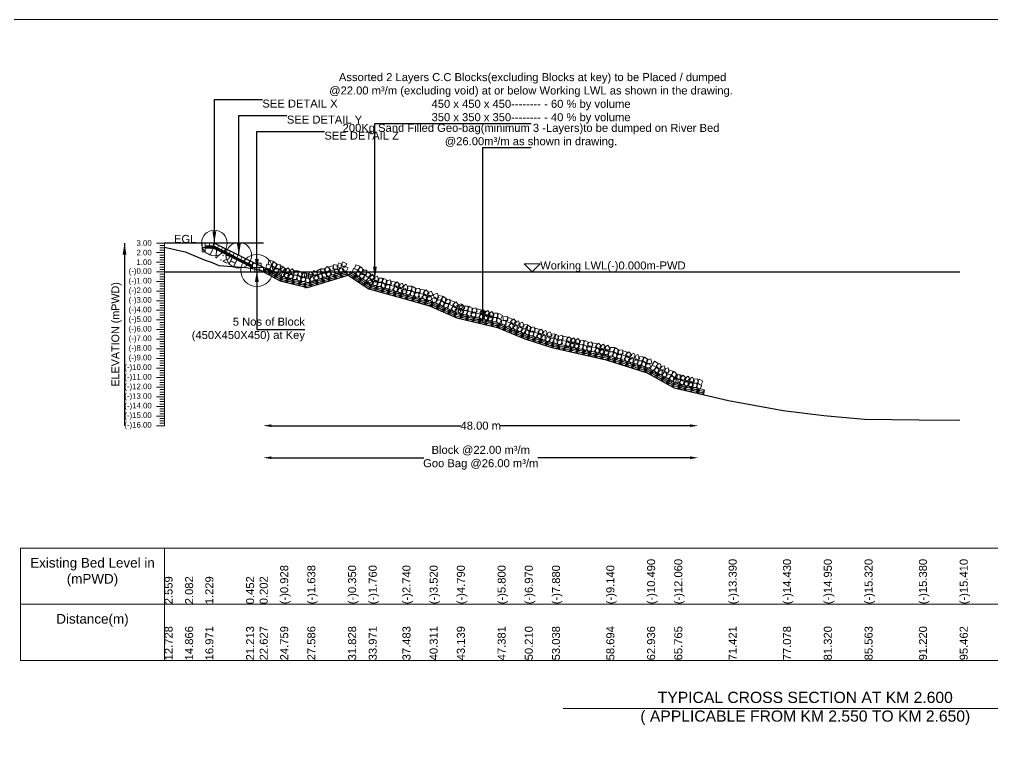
# Model space of a CAD drawing. Header units: inches. Extents: x 66615 to 414904, y -29123 to 90068.
# Drawn here: x 219655 to 225730, y 27961 to 32455 of the extents above; entities that cross this region are included whole.
import ezdxf

# ---------------------------------------------------------------- set-up
doc = ezdxf.new("R2010")
doc.units = ezdxf.units.IN
doc.header["$LTSCALE"] = 7
doc.header["$MEASUREMENT"] = 0
doc.header["$PDMODE"] = 3
for name, color, linetype, lineweight in [('Cross section Data Border', 7, 'Continuous', 9), ('Cross Section Labels', 7, 'Continuous', 9), ('Existing_Bed_Level for Xsection', 7, 'Continuous', 25), ('Long Section Labels', 7, 'Continuous', 9)]:
    doc.layers.add(name, color=color, linetype=linetype, lineweight=lineweight)
doc.styles.get("Standard").update_dxf_attribs({"font": 'arial.ttf'})
doc.dimstyles.new('Appron Lebeling Style', dxfattribs={"dimtxt": 50, "dimasz": 50, "dimexe": 0.18, "dimexo": 0.0625, "dimgap": 0.09, "dimtad": 0, "dimtih": 1, "dimtoh": 1, "dimdec": 4, "dimzin": 0, "dimdsep": 46, "dimtxsty": 'Standard', "dimcen": 0.09, "dimse1": 1, "dimse2": 1, "dimadec": 0, "dimazin": 0, "dimtfac": 1, "dimtdec": 4, "dimtofl": 0, "dimtmove": 0, "dimatfit": 3, "dimfxl": 1, "dimtolj": 1, "dimtzin": 0, "dimarcsym": 0})
doc.dimstyles.get("Standard").update_dxf_attribs({"dimtxt": 0.18, "dimasz": 0.18, "dimexe": 0.18, "dimexo": 0.0625, "dimgap": 0.09, "dimtad": 0, "dimtih": 1, "dimtoh": 1, "dimdec": 4, "dimzin": 0, "dimdsep": 46, "dimtxsty": 'Standard', "dimcen": 0.09, "dimadec": 0, "dimazin": 0, "dimtfac": 1, "dimtdec": 4, "dimtofl": 0, "dimtmove": 0, "dimatfit": 3, "dimfxl": 1, "dimtolj": 1, "dimtzin": 0, "dimarcsym": 0})

# ---------------------------------------------------------------- blocks, each defined once
blk = doc.blocks.new('*D11')
at = {"layer": 'Cross Section Labels', "color": 0, "lineweight": -2, "transparency": 16777216}
for p, q in [((221227.7, 29919.5), (222411.4, 29919.5)), ((223842.1, 29919.5), (222658.5, 29919.5))]:
    blk.add_line(p, q, dxfattribs=at)
at = {"layer": 'Cross Section Labels', "color": 0, "transparency": 16777216}
for points in [[(221227.7, 29927.8), (221227.7, 29911.1), (221177.7, 29919.5)], [(223842.1, 29927.8), (223842.1, 29911.1), (223892.1, 29919.5)]]:
    blk.add_solid(points, dxfattribs=at)
at = {"layer": 'Defpoints', "color": 0, "transparency": 16777216}
for p in [(221177.7, 30879.5), (223892.1, 30120.8), (223892.1, 29919.5)]:
    blk.add_point(p, dxfattribs=at)
at = {"layer": 'Cross Section Labels', "color": 0, "transparency": 16777216, "insert": (222534.9, 29919.5), "char_height": 50, "attachment_point": 5}
blk.add_mtext('\\A1;48.00 m', dxfattribs=at)
blk = doc.blocks.new('*D12')
at = {"layer": 'Cross Section Labels', "color": 0, "lineweight": -2, "transparency": 16777216}
for p, q in [((221227.7, 29719.5), (222179.3, 29719.5)), ((223842.1, 29719.5), (222890.6, 29719.5))]:
    blk.add_line(p, q, dxfattribs=at)
at = {"layer": 'Cross Section Labels', "color": 0, "transparency": 16777216}
for points in [[(221227.7, 29727.8), (221227.7, 29711.1), (221177.7, 29719.5)], [(223842.1, 29727.8), (223842.1, 29711.1), (223892.1, 29719.5)]]:
    blk.add_solid(points, dxfattribs=at)
at = {"layer": 'Defpoints', "color": 0, "transparency": 16777216}
for p in [(221177.7, 30879.5), (223892.1, 30120.8), (223892.1, 29719.5)]:
    blk.add_point(p, dxfattribs=at)
at = {"layer": 'Cross Section Labels', "color": 0, "transparency": 16777216, "insert": (222534.9, 29719.5), "char_height": 50, "attachment_point": 5}
blk.add_mtext('\\A1;Block @22.00 m³/m ^JGoo Bag @26.00 m³/m ', dxfattribs=at)

msp = doc.modelspace()

# ---------------------------------------------------------------- linework, layer by layer
at = {"layer": 'Cross section Data Border'}
msp.add_lwpolyline([(219660.9187, 29154.87399), (226374.32859, 29154.87399), (226374.32859, 28454.87399), (219660.9187, 28454.87399)], close=True, dxfattribs=at)
for points in [[(220560.9187, 29154.87399), (220560.9187, 28454.87399)], [(219660.9187, 28804.87399), (226374.32859, 28804.87399)]]:
    msp.add_lwpolyline(points, dxfattribs=at)
at = {"layer": 'Cross Section Labels'}
for points in [[(219560.9187, 32454.87399), (229560.9187, 32454.87399), (229560.9187, 25383.87399), (219560.9187, 25383.87399)], [(222855.74929, 30879.47399), (222905.74929, 30929.47399), (222805.74929, 30929.47399)]]:
    msp.add_lwpolyline(points, close=True, dxfattribs=at)
msp.add_lwpolyline([(223048.9187, 28154.87399), (224560.9187, 28154.87399), (226072.9187, 28154.87399)], dxfattribs=at)
for centre, radius in [((220871.74929, 31059.47399), 80), ((221024.74929, 30982.97399), 80), ((221137.24929, 30888.47399), 100)]:
    msp.add_circle(centre, radius, dxfattribs=at)
at = {"layer": 'Existing_Bed_Level for Xsection'}
for points in [[(221177.74929, 31059.47399), (220560.9187, 31059.47399)], [(221231.74929, 30879.47399), (220875.54991, 31057.57368), (220871.74929, 31059.47399), (220867.50006, 31059.47399), (220813.50006, 31059.47399)], [(220560.9187, 31033.01399), (220689.2075, 31004.39399), (220815.47714, 30953.21399), (220858.75174, 30937.19399), (220900.32995, 30919.19399), (221070.03558, 30906.59399), (221154.8884, 30891.59399), (221282.77358, 30823.79399), (221452.41708, 30781.19399), (221706.90303, 30858.47399), (221835.47791, 30773.87399), (222046.24315, 30715.07399), (222215.9207, 30668.27399), (222385.60193, 30592.07399), (222640.12923, 30531.47399), (222809.81703, 30461.27399), (222979.50672, 30406.67399), (223318.89072, 30331.07399), (223573.43193, 30250.07399), (223743.12731, 30155.87399), (224082.5205, 30076.07399), (224421.91634, 30013.67399), (224676.46463, 29982.47399), (224931.01392, 29960.27399), (225270.4143, 29956.67399), (225524.96544, 29954.87399)], [(220813.50006, 31041.47399), (220867.50006, 31041.47399), (221110.24929, 30920.09938)], [(220813.50006, 31035.47399), (220866.08366, 31035.47399), (221110.24929, 30913.39118)], [(220813.50006, 31029.47399), (220864.66725, 31029.47399), (221110.24929, 30906.68297)], [(220560.9187, 30879.47399), (225524.96544, 30879.47399)]]:
    msp.add_lwpolyline(points, dxfattribs=at)
at = {"layer": 'Long Section Labels'}
for points in [[(220560.9187, 31059.47399), (220510.9187, 31059.47399)], [(220560.9187, 31044.47399), (220530.9187, 31044.47399)], [(220560.9187, 29919.47399), (220560.9187, 29979.47399), (220560.9187, 30039.47399), (220560.9187, 30099.47399), (220560.9187, 30159.47399), (220560.9187, 30219.47399), (220560.9187, 30279.47399), (220560.9187, 30339.47399), (220560.9187, 30399.47399), (220560.9187, 30459.47399), (220560.9187, 30519.47399), (220560.9187, 30579.47399), (220560.9187, 30639.47399), (220560.9187, 30699.47399), (220560.9187, 30759.47399), (220560.9187, 30819.47399), (220560.9187, 30879.47399), (220560.9187, 30939.47399), (220560.9187, 30999.47399), (220560.9187, 31059.47399)], [(220560.9187, 30999.47399), (220510.9187, 30999.47399)], [(220560.9187, 31029.47399), (220530.9187, 31029.47399)], [(220560.9187, 31014.47399), (220530.9187, 31014.47399)], [(220560.9187, 30984.47399), (220530.9187, 30984.47399)], [(220560.9187, 30939.47399), (220510.9187, 30939.47399)], [(220560.9187, 30969.47399), (220530.9187, 30969.47399)], [(220560.9187, 30954.47399), (220530.9187, 30954.47399)], [(220560.9187, 30924.47399), (220530.9187, 30924.47399)], [(220560.9187, 30879.47399), (220510.9187, 30879.47399)], [(220560.9187, 30909.47399), (220530.9187, 30909.47399)], [(220560.9187, 30894.47399), (220530.9187, 30894.47399)], [(220560.9187, 30864.47399), (220530.9187, 30864.47399)], [(220560.9187, 30819.47399), (220510.9187, 30819.47399)], [(220560.9187, 30849.47399), (220530.9187, 30849.47399)], [(220560.9187, 30834.47399), (220530.9187, 30834.47399)], [(220560.9187, 30804.47399), (220530.9187, 30804.47399)], [(220560.9187, 30759.47399), (220510.9187, 30759.47399)], [(220560.9187, 30789.47399), (220530.9187, 30789.47399)], [(220560.9187, 30774.47399), (220530.9187, 30774.47399)], [(220560.9187, 30744.47399), (220530.9187, 30744.47399)], [(220560.9187, 30699.47399), (220510.9187, 30699.47399)], [(220560.9187, 30729.47399), (220530.9187, 30729.47399)], [(220560.9187, 30714.47399), (220530.9187, 30714.47399)], [(220560.9187, 30684.47399), (220530.9187, 30684.47399)], [(220560.9187, 30639.47399), (220510.9187, 30639.47399)], [(220560.9187, 30669.47399), (220530.9187, 30669.47399)], [(220560.9187, 30654.47399), (220530.9187, 30654.47399)], [(220560.9187, 30624.47399), (220530.9187, 30624.47399)], [(220560.9187, 30579.47399), (220510.9187, 30579.47399)], [(220560.9187, 30609.47399), (220530.9187, 30609.47399)], [(220560.9187, 30594.47399), (220530.9187, 30594.47399)], [(220560.9187, 30564.47399), (220530.9187, 30564.47399)], [(220560.9187, 30519.47399), (220510.9187, 30519.47399)], [(220560.9187, 30549.47399), (220530.9187, 30549.47399)], [(220560.9187, 30534.47399), (220530.9187, 30534.47399)], [(220560.9187, 30504.47399), (220530.9187, 30504.47399)], [(220560.9187, 30459.47399), (220510.9187, 30459.47399)], [(220560.9187, 30489.47399), (220530.9187, 30489.47399)], [(220560.9187, 30474.47399), (220530.9187, 30474.47399)], [(220560.9187, 30444.47399), (220530.9187, 30444.47399)], [(220560.9187, 30399.47399), (220510.9187, 30399.47399)], [(220560.9187, 30429.47399), (220530.9187, 30429.47399)], [(220560.9187, 30414.47399), (220530.9187, 30414.47399)], [(220560.9187, 30384.47399), (220530.9187, 30384.47399)], [(220560.9187, 30339.47399), (220510.9187, 30339.47399)], [(220560.9187, 30369.47399), (220530.9187, 30369.47399)], [(220560.9187, 30354.47399), (220530.9187, 30354.47399)], [(220560.9187, 30324.47399), (220530.9187, 30324.47399)], [(220560.9187, 30279.47399), (220510.9187, 30279.47399)], [(220560.9187, 30309.47399), (220530.9187, 30309.47399)], [(220560.9187, 30294.47399), (220530.9187, 30294.47399)], [(220560.9187, 30264.47399), (220530.9187, 30264.47399)], [(220560.9187, 30219.47399), (220510.9187, 30219.47399)], [(220560.9187, 30249.47399), (220530.9187, 30249.47399)], [(220560.9187, 30234.47399), (220530.9187, 30234.47399)], [(220560.9187, 30204.47399), (220530.9187, 30204.47399)], [(220560.9187, 30159.47399), (220510.9187, 30159.47399)], [(220560.9187, 30189.47399), (220530.9187, 30189.47399)], [(220560.9187, 30174.47399), (220530.9187, 30174.47399)], [(220560.9187, 30144.47399), (220530.9187, 30144.47399)], [(220560.9187, 30099.47399), (220510.9187, 30099.47399)], [(220560.9187, 30129.47399), (220530.9187, 30129.47399)], [(220560.9187, 30114.47399), (220530.9187, 30114.47399)], [(220560.9187, 30084.47399), (220530.9187, 30084.47399)], [(220560.9187, 30039.47399), (220510.9187, 30039.47399)], [(220560.9187, 30069.47399), (220530.9187, 30069.47399)], [(220560.9187, 30054.47399), (220530.9187, 30054.47399)], [(220560.9187, 30024.47399), (220530.9187, 30024.47399)], [(220560.9187, 29979.47399), (220510.9187, 29979.47399)], [(220560.9187, 30009.47399), (220530.9187, 30009.47399)], [(220560.9187, 29994.47399), (220530.9187, 29994.47399)], [(220560.9187, 29964.47399), (220530.9187, 29964.47399)], [(220560.9187, 29949.47399), (220530.9187, 29949.47399)], [(220560.9187, 29919.47399), (220510.9187, 29919.47399)], [(220560.9187, 29934.47399), (220530.9187, 29934.47399)]]:
    msp.add_lwpolyline(points, dxfattribs=at)
for points in [[(220813.50006, 31059.47399), (220795.50006, 31059.47399), (220795.50006, 31032.47399), (220813.50006, 31032.47399)], [(220840.50006, 31059.47399), (220813.50006, 31059.47399), (220813.50006, 31041.47399), (220840.50006, 31041.47399)], [(220867.50006, 31059.47399), (220840.50006, 31059.47399), (220840.50006, 31041.47399), (220867.50006, 31041.47399)], [(220899.69944, 31045.49892), (220875.54991, 31057.57368), (220867.50006, 31041.47399), (220891.6496, 31029.39923)], [(220923.84898, 31033.42415), (220899.69944, 31045.49892), (220891.6496, 31029.39923), (220915.79913, 31017.32446)], [(220813.50006, 31032.47399), (220795.50006, 31032.47399), (220795.50006, 31005.47399), (220813.50006, 31005.47399)], [(220947.99851, 31021.34938), (220923.84898, 31033.42415), (220915.79913, 31017.32446), (220939.94867, 31005.24969)], [(220972.14805, 31009.27461), (220947.99851, 31021.34938), (220939.94867, 31005.24969), (220964.0982, 30993.17493)], [(220996.29758, 30997.19985), (220972.14805, 31009.27461), (220964.0982, 30993.17493), (220988.24774, 30981.10016)], [(221020.44711, 30985.12508), (220996.29758, 30997.19985), (220988.24774, 30981.10016), (221012.39727, 30969.02539)], [(221044.59665, 30973.05031), (221020.44711, 30985.12508), (221012.39727, 30969.02539), (221036.5468, 30956.95062)], [(221068.74618, 30960.97555), (221044.59665, 30973.05031), (221036.5468, 30956.95062), (221060.69634, 30944.87586)], [(221092.89572, 30948.90078), (221068.74618, 30960.97555), (221060.69634, 30944.87586), (221084.84587, 30932.80109)], [(221117.04525, 30936.82601), (221092.89572, 30948.90078), (221084.84587, 30932.80109), (221108.99541, 30920.72632)], [(221137.24929, 30933.47399), (221110.24929, 30933.47399), (221110.24929, 30906.47399), (221137.24929, 30906.47399)], [(221164.24929, 30933.47399), (221137.24929, 30933.47399), (221137.24929, 30906.47399), (221164.24929, 30906.47399)], [(221226.51001, 30922.25337), (221200.1935, 30928.29003), (221194.15684, 30901.97352), (221220.47335, 30895.93686)], [(221239.15698, 30946.10823), (221212.84046, 30952.14489), (221206.80381, 30925.82838), (221233.12032, 30919.79172)], [(221265.91482, 30924.00683), (221246.14976, 30942.40091), (221227.75568, 30922.63586), (221247.52074, 30904.24177)], [(221283.70226, 30924.64521), (221256.71928, 30923.68652), (221257.67796, 30896.70355), (221284.66094, 30897.66223)], [(221644.80387, 30919.09797), (221618.50371, 30925.20548), (221612.39621, 30898.90532), (221638.69637, 30892.79782)], [(221648.89487, 30935.11736), (221636.16475, 30911.30677), (221659.97533, 30898.57665), (221672.70546, 30922.38724)], [(221698.5361, 30930.24714), (221674.71538, 30942.9583), (221662.00423, 30919.13758), (221685.82494, 30906.42643)], [(221780.38568, 30915.02879), (221754.75603, 30923.52122), (221746.2636, 30897.89158), (221771.89324, 30889.39915)], [(221123.74929, 30906.47399), (221096.74929, 30906.47399), (221096.74929, 30879.47399), (221123.74929, 30879.47399)], [(221150.74929, 30906.47399), (221123.74929, 30906.47399), (221123.74929, 30879.47399), (221150.74929, 30879.47399)], [(221177.74929, 30906.47399), (221150.74929, 30906.47399), (221150.74929, 30879.47399), (221177.74929, 30879.47399)], [(221253.26786, 30900.15197), (221233.5028, 30918.54606), (221215.10871, 30898.781), (221234.87377, 30880.38691)], [(221271.05529, 30900.79035), (221244.07232, 30899.83167), (221245.031, 30872.84869), (221272.01397, 30873.80737)], [(221300.14891, 30879.7765), (221276.29406, 30892.42347), (221263.64709, 30868.56861), (221287.50195, 30855.92164)], [(221312.79588, 30903.63136), (221288.94102, 30916.27832), (221276.29406, 30892.42347), (221300.14891, 30879.7765)], [(221315.15323, 30866.23832), (221295.75138, 30885.01511), (221276.97458, 30865.61326), (221296.37644, 30846.83646)], [(221321.72917, 30892.42528), (221302.32731, 30911.20207), (221283.55052, 30891.80022), (221302.95237, 30873.02342)], [(221326.90813, 30877.86498), (221303.73574, 30864.00711), (221317.59361, 30840.83472), (221340.766, 30854.69259)], [(221333.48407, 30904.05194), (221310.31168, 30890.19407), (221324.16954, 30867.02169), (221347.34193, 30880.87955)], [(221366.95666, 30848.1314), (221353.08035, 30871.29274), (221329.919, 30857.41643), (221343.79532, 30834.25508)], [(221373.5326, 30874.31836), (221359.65628, 30897.47971), (221336.49494, 30883.60339), (221350.37125, 30860.44205)], [(221394.48339, 30886.09884), (221367.48684, 30885.6676), (221367.91807, 30858.67105), (221394.91463, 30859.10228)], [(221425.74987, 30871.03689), (221402.15981, 30884.17118), (221389.02553, 30860.58112), (221412.61558, 30847.44684)], [(221442.86864, 30875.91006), (221416.89767, 30868.52705), (221424.28068, 30842.55609), (221450.25165, 30849.93909)], [(221463.95845, 30864.18047), (221437.65829, 30870.28797), (221431.55079, 30843.98781), (221457.85095, 30837.88031)], [(221476.14307, 30862.46265), (221449.95611, 30869.03859), (221443.38018, 30842.85162), (221469.56714, 30836.27569)], [(221468.04945, 30880.19985), (221455.31932, 30856.38926), (221479.12991, 30843.65914), (221491.86003, 30867.46973)], [(221517.69068, 30875.32963), (221493.86996, 30888.04079), (221481.1588, 30864.22008), (221504.97952, 30851.50892)], [(221525.53603, 30849.49457), (221501.71532, 30862.20573), (221489.00416, 30838.38501), (221512.82488, 30825.67386)], [(221529.58586, 30896.21551), (221506.6645, 30881.94627), (221520.93374, 30859.02491), (221543.8551, 30873.29415)], [(221537.43122, 30870.38045), (221514.50986, 30856.11121), (221528.7791, 30833.18985), (221551.70046, 30847.45909)], [(221564.14458, 30899.40131), (221537.15912, 30898.51529), (221538.04514, 30871.52983), (221565.0306, 30872.41585)], [(221571.98994, 30873.56625), (221545.00448, 30872.68023), (221545.8905, 30845.69477), (221572.87596, 30846.58079)], [(221576.31101, 30912.39278), (221557.84807, 30892.69202), (221577.54883, 30874.22908), (221596.01177, 30893.92984)], [(221584.15637, 30886.55772), (221565.69343, 30866.85696), (221585.39419, 30848.39402), (221603.85713, 30868.09478)], [(221611.75983, 30917.9965), (221585.92477, 30910.15114), (221593.77013, 30884.31608), (221619.60519, 30892.16144)], [(221619.60519, 30892.16144), (221593.77013, 30884.31608), (221601.61549, 30858.48102), (221627.45055, 30866.32638)], [(221652.64923, 30893.26291), (221626.34907, 30899.37042), (221620.24157, 30873.07026), (221646.54173, 30866.96275)], [(221656.74023, 30909.2823), (221644.01011, 30885.47171), (221667.82069, 30872.74159), (221680.55081, 30896.55218)], [(221706.38146, 30904.41208), (221682.56074, 30917.12324), (221669.84958, 30893.30252), (221693.6703, 30880.59137)], [(221765.54465, 30892.47344), (221739.91501, 30900.96587), (221731.42258, 30875.33623), (221757.05222, 30866.84379)], [(221790.09812, 30867.94627), (221772.1565, 30888.12295), (221751.97982, 30870.18134), (221769.92143, 30850.00466)], [(221804.93914, 30890.50162), (221786.99753, 30910.67831), (221766.82085, 30892.7367), (221784.76246, 30872.56001)], [(221807.86644, 30866.90373), (221780.91337, 30868.4949), (221779.3222, 30841.54183), (221806.27528, 30839.95066)], [(221822.70747, 30889.45909), (221795.75439, 30891.05025), (221794.16323, 30864.09718), (221821.1163, 30862.50601)], [(221849.68889, 30865.79427), (221827.13354, 30880.6353), (221812.29251, 30858.07995), (221834.84787, 30843.23892)], [(221871.67134, 30841.09824), (221859.54389, 30865.22137), (221835.42077, 30853.09393), (221847.54821, 30828.9708)], [(221861.49987, 30860.25031), (221837.97455, 30847.00044), (221851.22442, 30823.47512), (221874.74974, 30836.72499)], [(221387.90746, 30859.91187), (221360.9109, 30859.48064), (221361.34214, 30832.48408), (221388.33869, 30832.91532)], [(221419.17393, 30844.84993), (221395.58388, 30857.98421), (221382.44959, 30834.39416), (221406.03965, 30821.25988)], [(221436.29271, 30849.7231), (221410.32174, 30842.34009), (221417.70474, 30816.36912), (221443.67571, 30823.75213)], [(221469.56714, 30836.27569), (221443.38018, 30842.85162), (221436.80424, 30816.66466), (221462.9912, 30810.08872)], [(221471.80381, 30838.34541), (221445.50365, 30844.45291), (221439.39614, 30818.15275), (221465.6963, 30812.04525)], [(221475.89481, 30854.36479), (221463.16468, 30830.5542), (221486.97527, 30817.82408), (221499.70539, 30841.63467)], [(221834.84787, 30843.23892), (221812.29251, 30858.07995), (221797.45149, 30835.52459), (221820.00684, 30820.68357)], [(221856.83031, 30818.54289), (221844.70287, 30842.66601), (221820.57975, 30830.53857), (221832.70719, 30806.41545)], [(221854.24438, 30834.24343), (221830.71906, 30820.99356), (221843.96893, 30797.46824), (221867.49426, 30810.71811)], [(221893.50522, 30803.47726), (221880.23662, 30826.99203), (221856.72186, 30813.72343), (221869.99046, 30790.20866)], [(221900.76071, 30829.48415), (221887.49211, 30852.99891), (221863.97734, 30839.73031), (221877.24594, 30816.21554)], [(221914.75562, 30814.70829), (221887.75699, 30814.98006), (221887.48522, 30787.98143), (221914.48385, 30787.70966)], [(221922.01111, 30840.71517), (221895.01248, 30840.98694), (221894.74071, 30813.98831), (221921.73934, 30813.71654)], [(221945.61936, 30798.83742), (221922.37925, 30812.58142), (221908.63525, 30789.34132), (221931.87535, 30775.59732)], [(221952.87484, 30824.8443), (221929.63474, 30838.58831), (221915.89074, 30815.3482), (221939.13084, 30801.6042)], [(221962.8592, 30803.26325), (221936.70482, 30796.5589), (221943.40917, 30770.40452), (221969.56355, 30777.10886)], [(221970.11469, 30829.27013), (221943.96031, 30822.56578), (221950.66465, 30796.4114), (221976.81904, 30803.11575)], [(222003.02774, 30814.96097), (221977.02086, 30822.21646), (221969.76537, 30796.20958), (221995.77225, 30788.95409)], [(222031.49443, 30798.14522), (222012.588, 30817.42078), (221993.31244, 30798.51436), (222012.21887, 30779.2388)], [(222043.54804, 30809.4619), (222020.02272, 30796.21203), (222033.27259, 30772.6867), (222056.79792, 30785.93658)], [(222082.80888, 30778.69573), (222069.54028, 30802.2105), (222046.02552, 30788.9419), (222059.29412, 30765.42713)], [(221995.77225, 30788.95409), (221969.76537, 30796.20958), (221962.50988, 30770.2027), (221988.51676, 30762.94721)], [(222024.23894, 30772.13834), (222005.33252, 30791.4139), (221986.05696, 30772.50748), (222004.96338, 30753.23192)], [(222036.29256, 30783.45502), (222012.76723, 30770.20515), (222026.0171, 30746.67982), (222049.54243, 30759.92969)], [(222075.5534, 30752.68885), (222062.28479, 30776.20362), (222038.77003, 30762.93502), (222052.03863, 30739.42025)], [(222096.65998, 30764.06831), (222069.66066, 30764.2607), (222069.46826, 30737.26139), (222096.46758, 30737.06899)], [(222103.83898, 30790.09641), (222076.83966, 30790.2888), (222076.64726, 30763.28949), (222103.64658, 30763.09709)], [(222127.57023, 30748.28824), (222104.28983, 30761.96386), (222090.61421, 30738.68345), (222113.89461, 30725.00783)], [(222134.74923, 30774.31634), (222111.46882, 30787.99196), (222097.79321, 30764.71155), (222121.07361, 30751.03593)], [(222144.797, 30752.76473), (222118.66244, 30745.98353), (222125.44364, 30719.84897), (222151.5782, 30726.63017)], [(222151.976, 30778.79283), (222125.84144, 30772.01162), (222132.62264, 30745.87706), (222158.7572, 30752.65827)], [(222177.75197, 30738.5524), (222151.72387, 30745.7314), (222144.54487, 30719.7033), (222170.57297, 30712.5243)], [(222184.93097, 30764.5805), (222158.90287, 30771.7595), (222151.72387, 30745.7314), (222177.75197, 30738.5524)], [(222206.26797, 30721.82041), (222187.30496, 30741.0403), (222168.08507, 30722.07729), (222187.04807, 30702.8574)], [(222213.44697, 30747.8485), (222194.48396, 30767.0684), (222175.26407, 30748.10539), (222194.22707, 30728.8855)], [(222225.46726, 30759.20057), (222201.98099, 30745.8816), (222215.29997, 30722.39533), (222238.78624, 30735.7143)], [(222273.4314, 30720.39591), (222263.82632, 30745.62967), (222238.59256, 30736.02458), (222248.19765, 30710.79083)], [(222218.28826, 30733.17247), (222194.80199, 30719.8535), (222208.12097, 30696.36723), (222231.60724, 30709.6862)], [(222262.37046, 30695.76554), (222252.76537, 30720.99929), (222227.53162, 30711.3942), (222237.1367, 30686.16045)], [(222285.06074, 30703.69436), (222258.40598, 30707.99825), (222254.10208, 30681.34349), (222280.75685, 30677.03959)], [(222296.12169, 30728.32474), (222269.46692, 30732.62863), (222265.16303, 30705.97387), (222291.81779, 30701.66997)], [(222313.20578, 30683.3889), (222292.28087, 30700.45197), (222275.21781, 30679.52705), (222296.14272, 30662.46399)], [(222324.26672, 30708.01928), (222303.34181, 30725.08234), (222286.27875, 30704.15743), (222307.20366, 30687.09437)], [(222330.91347, 30685.18838), (222304.05083, 30682.46833), (222306.77087, 30655.60569), (222333.63351, 30658.32574)], [(222341.97441, 30709.81875), (222315.11177, 30707.09871), (222317.83182, 30680.23607), (222344.69446, 30682.95611)], [(222372.37915, 30690.75118), (222347.74878, 30701.81213), (222336.68783, 30677.18175), (222361.31821, 30666.1208)], [(222398.01284, 30669.86971), (222382.19968, 30691.7545), (222360.31489, 30675.94133), (222376.12806, 30654.05655)], [(222411.62245, 30679.25777), (222386.38106, 30669.67278), (222395.96604, 30644.43138), (222421.20744, 30654.01637)], [(222361.31821, 30666.1208), (222336.68783, 30677.18175), (222325.62689, 30652.55137), (222350.25726, 30641.49043)], [(222386.9519, 30645.23934), (222371.13873, 30667.12412), (222349.25395, 30651.31095), (222365.06712, 30629.42617)], [(222400.5615, 30654.62739), (222375.32011, 30645.0424), (222384.9051, 30619.80101), (222410.14649, 30629.386)], [(222428.99552, 30627.083), (222414.83558, 30650.07204), (222391.84654, 30635.91211), (222406.00647, 30612.92306)], [(222435.2491, 30653.34881), (222421.08917, 30676.33785), (222398.10012, 30662.17792), (222412.26005, 30639.18887)], [(222449.79994, 30639.12008), (222422.81072, 30638.35707), (222423.57373, 30611.36786), (222450.56295, 30612.13087)], [(222456.05352, 30665.38589), (222429.06431, 30664.62288), (222429.82731, 30637.63367), (222456.81653, 30638.39667)], [(222481.24917, 30624.44356), (222457.49947, 30637.28691), (222444.65611, 30613.53721), (222468.40581, 30600.69386)], [(222487.50275, 30650.70937), (222463.75305, 30663.55272), (222450.9097, 30639.80302), (222474.6594, 30626.95967)], [(222498.30676, 30629.52676), (222472.42849, 30621.82511), (222480.13014, 30595.94684), (222506.00841, 30603.64849)], [(222504.56034, 30655.79257), (222478.68208, 30648.09092), (222486.38373, 30622.21265), (222512.26199, 30629.9143)], [(222531.74395, 30616.48933), (222505.47815, 30622.74291), (222499.22456, 30596.4771), (222525.49037, 30590.22352)], [(222537.99754, 30642.75514), (222511.73173, 30649.00872), (222505.47815, 30622.74291), (222531.74395, 30616.48933)], [(222560.83411, 30600.77676), (222541.20294, 30619.31367), (222522.66602, 30599.68251), (222542.29719, 30581.14559)], [(222567.08769, 30627.04257), (222547.45653, 30645.57948), (222528.91961, 30625.94831), (222548.55078, 30607.4114)], [(222578.69881, 30638.81283), (222555.69849, 30624.6712), (222569.84011, 30601.67089), (222592.84043, 30615.81251)], [(222619.10976, 30609.57372), (222604.94982, 30632.56276), (222581.96078, 30618.40283), (222596.12071, 30595.41378)], [(222639.91418, 30621.6108), (222612.92496, 30620.84779), (222613.68797, 30593.85858), (222640.67719, 30594.62158)], [(222671.36341, 30606.93428), (222647.61371, 30619.77763), (222634.77036, 30596.02793), (222658.52006, 30583.18458)], [(222572.44522, 30612.54702), (222549.44491, 30598.40539), (222563.58653, 30575.40508), (222586.58684, 30589.5467)], [(222612.85617, 30583.30791), (222598.69624, 30606.29695), (222575.70719, 30592.13702), (222589.86713, 30569.14797)], [(222633.6606, 30595.34499), (222606.67138, 30594.58198), (222607.43439, 30567.59277), (222634.4236, 30568.35577)], [(222665.10983, 30580.66847), (222641.36013, 30593.51182), (222628.51677, 30569.76212), (222652.26647, 30556.91877)], [(222690.20867, 30578.43488), (222663.43909, 30574.91498), (222666.95899, 30548.1454), (222693.72857, 30551.6653)], [(222700.53021, 30603.38414), (222673.76063, 30599.86425), (222677.28052, 30573.09467), (222704.0501, 30576.61456)], [(222721.1685, 30560.28247), (222696.21923, 30570.60401), (222685.89769, 30545.65474), (222710.84696, 30535.3332)], [(222731.49003, 30585.23174), (222706.54077, 30595.55327), (222696.21923, 30570.60401), (222721.1685, 30560.28247)], [(222747.41348, 30540.1747), (222730.95473, 30561.57819), (222709.55124, 30545.11944), (222726.00999, 30523.71595)], [(222757.73502, 30565.12397), (222741.27627, 30586.52746), (222719.87278, 30570.06871), (222736.33153, 30548.66522)], [(222771.05862, 30574.91369), (222746.11428, 30564.58025), (222756.44771, 30539.63591), (222781.39205, 30549.96935)], [(222806.34713, 30539.66186), (222795.99383, 30564.59797), (222771.05773, 30554.24467), (222781.41103, 30529.30857)], [(222760.73708, 30549.96442), (222735.79274, 30539.63099), (222746.12618, 30514.68665), (222771.07052, 30525.02008)], [(222796.0256, 30514.7126), (222785.6723, 30539.6487), (222760.7362, 30529.2954), (222771.08949, 30504.3593)], [(222818.46935, 30523.31453), (222791.6981, 30526.82165), (222788.19097, 30500.0504), (222814.96223, 30496.54328)], [(222828.79089, 30548.2638), (222802.01963, 30551.77092), (222798.51251, 30524.99966), (222825.28376, 30521.49254)], [(222843.64116, 30506.74172), (222820.95807, 30521.38677), (222806.31302, 30498.70368), (222828.99611, 30484.05863)], [(222851.91121, 30532.44398), (222829.22812, 30547.08903), (222814.58308, 30524.40594), (222837.26617, 30509.76089)], [(222861.04135, 30510.48789), (222834.64411, 30504.81464), (222840.31735, 30478.4174), (222866.71459, 30484.09065)], [(222869.3114, 30536.19015), (222842.91416, 30530.5169), (222848.58741, 30504.11966), (222874.98465, 30509.79291)], [(222893.36777, 30494.89869), (222867.66551, 30503.16875), (222859.39545, 30477.46649), (222885.09771, 30469.19643)], [(222901.63782, 30520.60095), (222875.93556, 30528.87101), (222867.66551, 30503.16875), (222893.36777, 30494.89869)], [(222921.15293, 30476.97923), (222903.01716, 30496.98159), (222883.01481, 30478.84583), (222901.15057, 30458.84347)], [(222929.42298, 30502.68149), (222911.28722, 30522.68385), (222891.28487, 30504.54809), (222909.42063, 30484.54573)], [(222941.91123, 30513.51665), (222917.88427, 30501.19978), (222930.20114, 30477.17282), (222954.2281, 30489.48968)], [(222979.93501, 30481.2341), (222967.59902, 30505.25125), (222943.58188, 30492.91525), (222955.91787, 30468.89811)], [(222933.64118, 30487.81439), (222909.61422, 30475.49752), (222921.93108, 30451.47056), (222945.95804, 30463.78742)], [(222971.66496, 30455.53184), (222959.32896, 30479.54899), (222935.31182, 30467.21299), (222947.64781, 30443.19585)], [(222993.33955, 30465.92065), (222966.37236, 30467.25126), (222965.04174, 30440.28407), (222992.00894, 30438.95346)], [(223001.60961, 30491.62291), (222974.64242, 30492.95352), (222973.3118, 30465.98633), (223000.27899, 30464.65572)], [(223019.49013, 30452.72483), (222995.55597, 30465.22107), (222983.05973, 30441.28691), (223006.99389, 30428.79067)], [(223025.36067, 30479.07889), (223001.42651, 30491.57513), (222988.93027, 30467.64097), (223012.86443, 30455.14473)], [(223036.47191, 30458.05581), (223010.70851, 30449.97824), (223018.78608, 30424.21484), (223044.54948, 30432.29241)], [(223042.34245, 30484.40988), (223016.57905, 30476.33231), (223024.65662, 30450.56891), (223050.42002, 30458.64648)], [(223070.09537, 30445.50655), (223043.7413, 30451.37709), (223037.87076, 30425.02302), (223064.22483, 30419.15248)], [(223075.96591, 30471.86062), (223049.61184, 30477.73116), (223043.7413, 30451.37709), (223070.09537, 30445.50655)], [(223099.41118, 30430.21914), (223079.51223, 30448.4683), (223061.26307, 30428.56935), (223081.16202, 30410.32019)], [(223105.28172, 30456.57321), (223085.38277, 30474.82237), (223067.13361, 30454.92342), (223087.03256, 30436.67426)], [(223110.84971, 30442.15719), (223088.05771, 30427.68223), (223102.53268, 30404.89022), (223125.32468, 30419.36519)], [(223116.72025, 30468.51126), (223093.92825, 30454.03629), (223108.40322, 30431.24429), (223131.19522, 30445.71925)], [(223151.68205, 30413.50949), (223137.18894, 30436.28996), (223114.40847, 30421.79685), (223128.90158, 30399.01638)], [(223157.55259, 30439.86355), (223143.05948, 30462.64402), (223120.27901, 30448.15091), (223134.77212, 30425.37044)], [(223178.17957, 30452.20224), (223151.20432, 30451.0464), (223152.36016, 30424.07115), (223179.33541, 30425.22699)], [(223209.83913, 30437.98511), (223185.90497, 30450.48135), (223173.40873, 30426.54719), (223197.34289, 30414.05095)], [(223226.82091, 30443.3161), (223201.05751, 30435.23853), (223209.13508, 30409.47513), (223234.89848, 30417.5527)], [(223260.44436, 30430.76684), (223234.0903, 30436.63738), (223228.21976, 30410.28331), (223254.57382, 30404.41277)], [(223172.30903, 30425.84817), (223145.33378, 30424.69233), (223146.48962, 30397.71708), (223173.46487, 30398.87292)], [(223203.96859, 30411.63105), (223180.03443, 30424.12729), (223167.53819, 30400.19313), (223191.47235, 30387.69689)], [(223220.95037, 30416.96203), (223195.18697, 30408.88446), (223203.26454, 30383.12106), (223229.02794, 30391.19863)], [(223254.57382, 30404.41277), (223228.21976, 30410.28331), (223222.34922, 30383.92924), (223248.70328, 30378.0587)], [(223283.88964, 30389.12536), (223263.99069, 30407.37452), (223245.74153, 30387.47557), (223265.64048, 30369.22641)], [(223289.76018, 30415.47943), (223269.86123, 30433.72859), (223251.61207, 30413.82964), (223271.51102, 30395.58048)], [(223295.32817, 30401.06341), (223272.53617, 30386.58845), (223287.01113, 30363.79644), (223309.80314, 30378.27141)], [(223301.19871, 30427.41748), (223278.40671, 30412.94251), (223292.88167, 30390.15051), (223315.67368, 30404.62547)], [(223336.16051, 30372.41571), (223321.66739, 30395.19618), (223298.88693, 30380.70307), (223313.38004, 30357.9226)], [(223342.03105, 30398.76977), (223327.53793, 30421.55024), (223304.75747, 30407.05713), (223319.25058, 30384.27666)], [(223361.40419, 30381.17744), (223334.43286, 30382.42135), (223333.18895, 30355.45002), (223360.16028, 30354.20611)], [(223369.59157, 30406.90615), (223342.62024, 30408.15006), (223341.37633, 30381.17873), (223368.34766, 30379.93482)], [(223391.67633, 30364.20535), (223368.94628, 30378.7774), (223354.37423, 30356.04734), (223377.10429, 30341.47529)], [(223399.86371, 30389.93407), (223377.13366, 30404.50611), (223362.56161, 30381.77605), (223385.29167, 30367.20401)], [(223417.25177, 30393.73615), (223390.87291, 30387.97807), (223396.63099, 30361.59921), (223423.00985, 30367.35729)], [(223449.62814, 30378.25097), (223423.89943, 30386.43835), (223415.71205, 30360.70963), (223441.44076, 30352.52225)], [(223477.47077, 30360.42093), (223459.27079, 30380.36488), (223439.32685, 30362.1649), (223457.52683, 30342.22096)], [(223409.06439, 30368.00744), (223382.68552, 30362.24935), (223388.44361, 30335.87049), (223414.82247, 30341.62857)], [(223441.44076, 30352.52225), (223415.71205, 30360.70963), (223407.52467, 30334.98092), (223433.25338, 30326.79353)], [(223469.28339, 30334.69222), (223451.08341, 30354.63616), (223431.13947, 30336.43619), (223449.33944, 30316.49224)], [(223481.73674, 30345.56746), (223457.7495, 30333.17342), (223470.14355, 30309.18618), (223494.13079, 30321.58022)], [(223489.92412, 30371.29618), (223465.93688, 30358.90213), (223478.33093, 30334.91489), (223502.31817, 30347.30894)], [(223519.86411, 30313.40733), (223507.45097, 30337.38469), (223483.47361, 30324.97155), (223495.88675, 30300.99419)], [(223528.05149, 30339.13605), (223515.63835, 30363.11341), (223491.66099, 30350.70026), (223504.07413, 30326.7229)], [(223541.5052, 30323.86577), (223514.53386, 30325.10968), (223513.28995, 30298.13835), (223540.26128, 30296.89444)], [(223549.69258, 30349.59448), (223522.72125, 30350.83839), (223521.47733, 30323.86706), (223548.44867, 30322.62315)], [(223571.77734, 30306.89368), (223549.04728, 30321.46573), (223534.47524, 30298.73567), (223557.2053, 30284.16363)], [(223579.96472, 30332.6224), (223557.23466, 30347.19444), (223542.66262, 30324.46439), (223565.39268, 30309.89234)], [(223597.35278, 30336.42448), (223570.97391, 30330.6664), (223576.732, 30304.28754), (223603.11086, 30310.04562)], [(223642.60831, 30308.43405), (223619.00163, 30321.53841), (223605.89726, 30297.93172), (223629.50395, 30284.82736)], [(223589.1654, 30310.69577), (223562.78653, 30304.93769), (223568.54461, 30278.55882), (223594.92348, 30284.31691)], [(223629.50395, 30284.82736), (223605.89726, 30297.93172), (223592.7929, 30274.32504), (223616.39959, 30261.22067)], [(223653.27981, 30261.8528), (223639.37414, 30284.99654), (223616.23041, 30271.09087), (223630.13608, 30247.94714)], [(223666.38418, 30285.45949), (223652.47851, 30308.60322), (223629.33478, 30294.69755), (223643.24044, 30271.55382)], [(223667.63463, 30270.05623), (223641.67304, 30262.6403), (223649.08897, 30236.67872), (223675.05056, 30244.09464)], [(223680.73899, 30293.66292), (223654.77741, 30286.24699), (223662.19333, 30260.2854), (223688.15492, 30267.70133)], [(223698.66462, 30231.00357), (223691.22802, 30256.95925), (223665.27235, 30249.52265), (223672.70895, 30223.56697)], [(223711.76899, 30254.61026), (223704.33239, 30280.56593), (223678.37671, 30273.12933), (223685.81331, 30247.17366)], [(223735.04854, 30260.59171), (223708.85326, 30267.13444), (223702.31053, 30240.93916), (223728.50581, 30234.39643)], [(223761.37546, 30237.97871), (223741.96858, 30256.75031), (223723.19698, 30237.34343), (223742.60387, 30218.57183)], [(223721.94418, 30236.98502), (223695.7489, 30243.52775), (223689.20617, 30217.33247), (223715.40145, 30210.78974)], [(223748.2711, 30214.37203), (223728.86422, 30233.14362), (223710.09262, 30213.73674), (223729.4995, 30194.96514)], [(223766.06753, 30214.66747), (223739.07109, 30214.22901), (223739.50956, 30187.23257), (223766.506, 30187.67103)], [(223782.66195, 30205.74915), (223756.3787, 30211.92902), (223750.19883, 30185.64576), (223776.48208, 30179.4659)], [(223779.1719, 30238.27416), (223752.17546, 30237.83569), (223752.61392, 30210.83925), (223779.61036, 30211.27772)], [(223788.84181, 30232.0324), (223762.55856, 30238.21227), (223756.3787, 30211.92902), (223782.66195, 30205.74915)], [(223811.79607, 30190.11827), (223792.11297, 30208.60003), (223773.63121, 30188.91693), (223793.31431, 30170.43516)], [(223817.97594, 30216.40152), (223798.29283, 30234.88328), (223779.81107, 30215.20018), (223799.49417, 30196.71842)], [(223823.37412, 30201.92106), (223800.41357, 30187.71496), (223814.61967, 30164.75441), (223837.58022, 30178.96051)], [(223829.55398, 30228.20431), (223806.59343, 30213.99821), (223820.79953, 30191.03766), (223843.76008, 30205.24376)], [(223863.86695, 30172.79545), (223849.64257, 30195.74467), (223826.69334, 30181.52029), (223840.91772, 30158.57107)], [(223870.04681, 30199.0787), (223855.82243, 30222.02792), (223832.8732, 30207.80354), (223847.09758, 30184.85432)], [(223890.81738, 30211.17411), (223863.83041, 30210.33538), (223864.66914, 30183.34841), (223891.65611, 30184.18714)], [(223922.30766, 30196.58588), (223898.52202, 30209.36255), (223885.74535, 30185.57691), (223909.531, 30172.80024)], [(223884.63751, 30184.89086), (223857.65055, 30184.05213), (223858.48928, 30157.06516), (223885.47625, 30157.90389)], [(223916.1278, 30170.30263), (223892.34216, 30183.0793), (223879.56549, 30159.29366), (223903.35113, 30146.51699)]]:
    msp.add_lwpolyline(points, close=True, dxfattribs=at)
for centre, major_axis in [((221197.78015, 30874.62678), (17.64199, -9.35313)), ((221202.55789, 30883.63861), (17.64199, -9.35313)), ((221207.33564, 30892.65045), (17.64199, -9.35313)), ((221233.06414, 30855.92051), (17.64199, -9.35313)), ((221237.84188, 30864.93235), (17.64199, -9.35313)), ((221242.61962, 30873.94418), (17.64199, -9.35313)), ((221277.90361, 30855.23792), (17.64199, -9.35313)), ((221603.35, 30853.67777), (19.10646, 5.80208)), ((221641.56292, 30865.28193), (19.10646, 5.80208)), ((221644.52673, 30855.52202), (19.10646, 5.80208)), ((221679.77585, 30876.88609), (19.10646, 5.80208)), ((221682.73965, 30867.12617), (19.10646, 5.80208)), ((221685.70345, 30857.36626), (19.10646, 5.80208)), ((221725.85365, 30852.1098), (16.68094, -10.97576)), ((221731.46026, 30860.63071), (16.68094, -10.97576)), ((221737.06687, 30869.15162), (16.68094, -10.97576)), ((221770.42874, 30847.2001), (16.68094, -10.97576)), ((221268.34813, 30837.21425), (17.64199, -9.35313)), ((221273.12587, 30846.22608), (17.64199, -9.35313)), ((221304.291, 30823.64899), (19.36671, -4.86327)), ((221306.77524, 30833.54185), (19.36671, -4.86327)), ((221309.25948, 30843.4347), (19.36671, -4.86327)), ((221343.02443, 30813.92245), (19.36671, -4.86327)), ((221345.50867, 30823.81531), (19.36671, -4.86327)), ((221347.99291, 30833.70816), (19.36671, -4.86327)), ((221381.75786, 30804.19592), (19.36671, -4.86327)), ((221384.2421, 30814.08877), (19.36671, -4.86327)), ((221386.72634, 30823.98162), (19.36671, -4.86327)), ((221420.49129, 30794.46938), (19.36671, -4.86327)), ((221422.97553, 30804.36223), (19.36671, -4.86327)), ((221425.45977, 30814.25508), (19.36671, -4.86327)), ((221450.4983, 30807.26115), (19.10646, 5.80208)), ((221453.4621, 30797.50123), (19.10646, 5.80208)), ((221488.71122, 30818.8653), (19.10646, 5.80208)), ((221491.67503, 30809.10539), (19.10646, 5.80208)), ((221494.63883, 30799.34548), (19.10646, 5.80208)), ((221526.92415, 30830.46946), (19.10646, 5.80208)), ((221529.88795, 30820.70955), (19.10646, 5.80208)), ((221532.85175, 30810.94964), (19.10646, 5.80208)), ((221565.13707, 30842.07362), (19.10646, 5.80208)), ((221568.10088, 30832.3137), (19.10646, 5.80208)), ((221571.06468, 30822.55379), (19.10646, 5.80208)), ((221606.3138, 30843.91786), (19.10646, 5.80208)), ((221609.2776, 30834.15795), (19.10646, 5.80208)), ((221647.49053, 30845.76211), (19.10646, 5.80208)), ((221759.21553, 30830.15828), (16.68094, -10.97576)), ((221764.82213, 30838.67919), (16.68094, -10.97576)), ((221792.5774, 30808.20675), (16.68094, -10.97576)), ((221798.18401, 30816.72766), (16.68094, -10.97576)), ((221803.79062, 30825.24857), (16.68094, -10.97576)), ((221825.93927, 30786.25523), (16.68094, -10.97576)), ((221831.54588, 30794.77614), (16.68094, -10.97576)), ((221837.15249, 30803.29705), (16.68094, -10.97576)), ((221866.56682, 30791.67447), (19.23353, -5.36584)), ((221456.4259, 30787.74132), (19.10646, 5.80208)), ((221861.0849, 30772.02482), (19.23353, -5.36584)), ((221863.82586, 30781.84964), (19.23353, -5.36584)), ((221899.55196, 30761.29315), (19.23353, -5.36584)), ((221902.29293, 30771.11797), (19.23353, -5.36584)), ((221905.03389, 30780.94279), (19.23353, -5.36584)), ((221938.01903, 30750.56148), (19.23353, -5.36584)), ((221940.75999, 30760.3863), (19.23353, -5.36584)), ((221943.50096, 30770.21112), (19.23353, -5.36584)), ((221976.4861, 30739.8298), (19.23353, -5.36584)), ((221979.22706, 30749.65463), (19.23353, -5.36584)), ((221981.96802, 30759.47945), (19.23353, -5.36584)), ((222017.69413, 30738.92295), (19.23353, -5.36584)), ((222020.43509, 30748.74778), (19.23353, -5.36584)), ((222058.83466, 30738.05322), (19.24923, -5.30927)), ((222014.95317, 30729.09813), (19.23353, -5.36584)), ((222053.41052, 30718.38755), (19.24923, -5.30927)), ((222056.12259, 30728.22038), (19.24923, -5.30927)), ((222091.90898, 30707.76901), (19.24923, -5.30927)), ((222094.62104, 30717.60184), (19.24923, -5.30927)), ((222097.33311, 30727.43468), (19.24923, -5.30927)), ((222130.40743, 30697.15047), (19.24923, -5.30927)), ((222133.11949, 30706.98331), (19.24923, -5.30927)), ((222135.83156, 30716.81614), (19.24923, -5.30927)), ((222168.90588, 30686.53193), (19.24923, -5.30927)), ((222171.61794, 30696.36477), (19.24923, -5.30927)), ((222174.33001, 30706.19761), (19.24923, -5.30927)), ((222207.40433, 30675.91339), (19.24923, -5.30927)), ((222210.1164, 30685.74623), (19.24923, -5.30927)), ((222212.82846, 30695.57907), (19.24923, -5.30927)), ((222249.27738, 30670.06623), (18.21553, -8.18018)), ((222253.45596, 30679.37104), (18.21553, -8.18018)), ((222245.0988, 30660.76143), (18.21553, -8.18018)), ((222281.52987, 30644.40106), (18.21553, -8.18018)), ((222285.70845, 30653.70587), (18.21553, -8.18018)), ((222289.88703, 30663.01068), (18.21553, -8.18018)), ((222317.96093, 30628.04069), (18.21553, -8.18018)), ((222322.13951, 30637.3455), (18.21553, -8.18018)), ((222326.31809, 30646.65031), (18.21553, -8.18018)), ((222354.392, 30611.68032), (18.21553, -8.18018)), ((222358.57058, 30620.98513), (18.21553, -8.18018)), ((222362.74916, 30630.28994), (18.21553, -8.18018)), ((222394.84789, 30616.08542), (19.42502, -4.62487)), ((222390.12296, 30596.24015), (19.42502, -4.62487)), ((222392.48542, 30606.16279), (19.42502, -4.62487)), ((222428.97301, 30586.9904), (19.42502, -4.62487)), ((222431.33547, 30596.91304), (19.42502, -4.62487)), ((222433.69794, 30606.83568), (19.42502, -4.62487)), ((222467.82305, 30577.74065), (19.42502, -4.62487)), ((222470.18552, 30587.66329), (19.42502, -4.62487)), ((222472.54799, 30597.58593), (19.42502, -4.62487)), ((222506.6731, 30568.49091), (19.42502, -4.62487)), ((222509.03557, 30578.41355), (19.42502, -4.62487)), ((222511.39803, 30588.33619), (19.42502, -4.62487)), ((222545.52315, 30559.24116), (19.42502, -4.62487)), ((222547.88562, 30569.1638), (19.42502, -4.62487)), ((222550.24808, 30579.08644), (19.42502, -4.62487)), ((222584.3732, 30549.99142), (19.42502, -4.62487)), ((222586.73567, 30559.91405), (19.42502, -4.62487)), ((222589.09813, 30569.83669), (19.42502, -4.62487)), ((222625.58572, 30550.66431), (19.42502, -4.62487)), ((222627.94818, 30560.58695), (19.42502, -4.62487)), ((222669.59947, 30546.87813), (18.45137, -7.63335)), ((222623.22325, 30540.74167), (19.42502, -4.62487)), ((222661.80098, 30528.02757), (18.45137, -7.63335)), ((222665.70022, 30537.45285), (18.45137, -7.63335)), ((222698.70372, 30512.76088), (18.45137, -7.63335)), ((222702.60296, 30522.18615), (18.45137, -7.63335)), ((222706.50221, 30531.61143), (18.45137, -7.63335)), ((222735.60645, 30497.49418), (18.45137, -7.63335)), ((222739.5057, 30506.91946), (18.45137, -7.63335)), ((222743.40495, 30516.34474), (18.45137, -7.63335)), ((222776.40844, 30491.65276), (18.45137, -7.63335)), ((222780.30768, 30501.07804), (18.45137, -7.63335)), ((222817.21042, 30485.81134), (18.45137, -7.63335)), ((222772.50919, 30482.22748), (18.45137, -7.63335)), ((222809.41193, 30466.96078), (18.45137, -7.63335)), ((222813.31118, 30476.38606), (18.45137, -7.63335)), ((222846.96986, 30454.67706), (19.00825, -6.11617)), ((222850.0941, 30464.38681), (19.00825, -6.11617)), ((222853.21834, 30474.09655), (19.00825, -6.11617)), ((222884.98636, 30442.44473), (19.00825, -6.11617)), ((222888.1106, 30452.15447), (19.00825, -6.11617)), ((222891.23484, 30461.86422), (19.00825, -6.11617)), ((222923.00285, 30430.2124), (19.00825, -6.11617)), ((222926.1271, 30439.92214), (19.00825, -6.11617)), ((222929.25134, 30449.63188), (19.00825, -6.11617)), ((222964.1436, 30427.68981), (19.00825, -6.11617)), ((222967.26784, 30437.39955), (19.00825, -6.11617)), ((222961.01935, 30417.98007), (19.00825, -6.11617)), ((222999.03825, 30407.54822), (19.4903, -4.34159)), ((223001.25601, 30417.5042), (19.4903, -4.34159)), ((223003.47377, 30427.46018), (19.4903, -4.34159)), ((223038.01884, 30398.86504), (19.4903, -4.34159)), ((223040.2366, 30408.82102), (19.4903, -4.34159)), ((223042.45436, 30418.777), (19.4903, -4.34159)), ((223076.99943, 30390.18186), (19.4903, -4.34159)), ((223079.21719, 30400.13784), (19.4903, -4.34159)), ((223081.43495, 30410.09382), (19.4903, -4.34159)), ((223115.98002, 30381.49868), (19.4903, -4.34159)), ((223118.19778, 30391.45466), (19.4903, -4.34159)), ((223120.41554, 30401.41064), (19.4903, -4.34159)), ((223154.96061, 30372.81549), (19.4903, -4.34159)), ((223157.17837, 30382.77147), (19.4903, -4.34159)), ((223159.39613, 30392.72746), (19.4903, -4.34159)), ((223196.15896, 30374.08829), (19.4903, -4.34159)), ((223198.37672, 30384.04427), (19.4903, -4.34159)), ((223237.35731, 30375.36109), (19.4903, -4.34159)), ((223193.9412, 30364.13231), (19.4903, -4.34159)), ((223232.92179, 30355.44913), (19.4903, -4.34159)), ((223235.13955, 30365.40511), (19.4903, -4.34159)), ((223271.90238, 30346.76595), (19.4903, -4.34159)), ((223274.12014, 30356.72193), (19.4903, -4.34159)), ((223276.3379, 30366.67791), (19.4903, -4.34159)), ((223310.88298, 30338.08277), (19.4903, -4.34159)), ((223313.10074, 30348.03875), (19.4903, -4.34159)), ((223315.31849, 30357.99473), (19.4903, -4.34159)), ((223349.59256, 30326.65606), (19.02781, -6.05502)), ((223352.68557, 30336.3758), (19.02781, -6.05502)), ((223355.77858, 30346.09554), (19.02781, -6.05502)), ((223387.64818, 30314.54602), (19.02781, -6.05502)), ((223390.7412, 30324.26575), (19.02781, -6.05502)), ((223393.83421, 30333.98549), (19.02781, -6.05502)), ((223428.79682, 30312.15571), (19.02781, -6.05502)), ((223431.88983, 30321.87544), (19.02781, -6.05502)), ((223469.94546, 30309.7654), (19.02781, -6.05502)), ((223425.70381, 30302.43597), (19.02781, -6.05502)), ((223463.75944, 30290.32592), (19.02781, -6.05502)), ((223466.85245, 30300.04566), (19.02781, -6.05502)), ((223501.81507, 30278.21588), (19.02781, -6.05502)), ((223504.90808, 30287.93561), (19.02781, -6.05502)), ((223508.00109, 30297.65535), (19.02781, -6.05502)), ((223539.8707, 30266.10583), (19.02781, -6.05502)), ((223542.96371, 30275.82557), (19.02781, -6.05502)), ((223546.05672, 30285.54531), (19.02781, -6.05502)), ((223578.61196, 30253.03159), (17.45846, -9.6914)), ((223583.5625, 30261.94967), (17.45846, -9.6914)), ((223588.51303, 30270.86775), (17.45846, -9.6914)), ((223618.47941, 30242.56686), (17.45846, -9.6914)), ((223623.42995, 30251.48494), (17.45846, -9.6914)), ((223613.52887, 30233.64878), (17.45846, -9.6914)), ((223648.44578, 30214.26597), (17.45846, -9.6914)), ((223653.39632, 30223.18405), (17.45846, -9.6914)), ((223658.34686, 30232.10213), (17.45846, -9.6914)), ((223683.3627, 30194.88316), (17.45846, -9.6914)), ((223688.31323, 30203.80124), (17.45846, -9.6914)), ((223693.26377, 30212.71932), (17.45846, -9.6914)), ((223723.23015, 30184.41843), (17.45846, -9.6914)), ((223728.18068, 30193.33651), (17.45846, -9.6914)), ((223718.27961, 30175.50035), (17.45846, -9.6914)), ((223752.74957, 30158.85063), (19.43792, -4.57035)), ((223755.08419, 30168.77986), (19.43792, -4.57035)), ((223757.4188, 30178.70909), (19.43792, -4.57035)), ((223791.62542, 30149.70993), (19.43792, -4.57035)), ((223793.96004, 30159.63916), (19.43792, -4.57035)), ((223796.29465, 30169.56838), (19.43792, -4.57035)), ((223830.50127, 30140.56922), (19.43792, -4.57035)), ((223832.83589, 30150.49845), (19.43792, -4.57035)), ((223835.1705, 30160.42768), (19.43792, -4.57035)), ((223869.37712, 30131.42852), (19.43792, -4.57035)), ((223871.71174, 30141.35775), (19.43792, -4.57035)), ((223874.04635, 30151.28698), (19.43792, -4.57035)), ((223910.58758, 30132.21704), (19.43792, -4.57035)), ((223912.9222, 30142.14627), (19.43792, -4.57035)), ((223908.25297, 30122.28781), (19.43792, -4.57035))]:
    msp.add_ellipse(centre, major_axis=major_axis, ratio=0.255, dxfattribs=at)

# ---------------------------------------------------------------- texts
at = {"layer": 'Cross section Data Border', "char_height": 60, "width": 800, "attachment_point": 5}
for s, insert in [('Existing Bed Level in (mPWD)', (220110.9187, 29004.87399)), ('Distance(m)', (220110.9187, 28704.87399))]:
    msp.add_mtext(s, dxfattribs=dict(at, insert=insert))
at = {"layer": 'Cross Section Labels'}
for s, insert, char_height, attachment_point in [(' Assorted 2 Layers C.C Blocks(excluding Blocks at key) to be Placed / dumped^J@22.00 m³/m (excluding void) at or below Working LWL as shown in the drawing.^J450 x 450 x 450-------- - 60 % by volume^J350 x 350 x 350-------- - 40 % by volume', (222848.89571, 31804.87399), 50, 8), ('SEE DETAIL X', (221171.74929, 31954.87399), 50, 1), ('SEE DETAIL Y', (221324.74929, 31854.87399), 50, 1), ('200Kg Sand Filled Geo-bag(minimum 3 -Layers)to be dumped on River Bed^J@26.00m³/m as shown in drawing.', (222848.89571, 31654.87399), 50, 8), ('SEE DETAIL Z', (221558.74929, 31754.87399), 50, 1), ('EGL', (220759.50006, 31059.47399), 50, 9), ('Working LWL(-)0.000m-PWD', (222905.74929, 30879.47399), 50, 7), ('5 Nos of Block ^J(450X450X450) at Key', (221437.24929, 30519.47399), 50, 6), ('TYPICAL CROSS SECTION AT KM 2.600^J( APPLICABLE FROM KM 2.550 TO KM 2.650)', (224560.9187, 28154.87399), 70, 5)]:
    msp.add_mtext(s, dxfattribs=dict(at, insert=insert, char_height=char_height, attachment_point=attachment_point))
at = {"layer": 'Cross Section Labels', "insert": (220934.83288, 30994.39118), "char_height": 50, "attachment_point": 2, "rotation": 333.434948823}
msp.add_mtext('1V:2H', dxfattribs=at)
at = {"layer": 'Long Section Labels', "char_height": 35, "attachment_point": 6}
for s, insert in [('3.00', (220480.9187, 31059.47399)), ('2.00', (220480.9187, 30999.47399)), ('1.00', (220480.9187, 30939.47399)), ('(-)0.00', (220480.9187, 30879.47399)), ('(-)1.00', (220480.9187, 30819.47399)), ('(-)2.00', (220480.9187, 30759.47399)), ('(-)3.00', (220480.9187, 30699.47399)), ('(-)4.00', (220480.9187, 30639.47399)), ('(-)5.00', (220480.9187, 30579.47399)), ('(-)6.00', (220480.9187, 30519.47399)), ('(-)7.00', (220480.9187, 30459.47399)), ('(-)8.00', (220480.9187, 30399.47399)), ('(-)9.00', (220480.9187, 30339.47399)), ('(-)10.00', (220480.9187, 30279.47399)), ('(-)11.00', (220480.9187, 30219.47399)), ('(-)12.00', (220480.9187, 30159.47399)), ('(-)13.00', (220480.9187, 30099.47399)), ('(-)14.00', (220480.9187, 30039.47399)), ('(-)15.00', (220480.9187, 29979.47399)), ('(-)16.00', (220480.9187, 29919.47399))]:
    msp.add_mtext(s, dxfattribs=dict(at, insert=insert))
at = {"layer": 'Long Section Labels', "rotation": 90}
for s, insert, char_height, attachment_point in [('ELEVATION (mPWD)', (220260.9187, 30489.47399), 48, 5), ('(-)0.928', (221282.77358, 28804.87399), 50, 1), ('(-)1.638', (221452.41708, 28804.87399), 50, 1), ('(-)0.350', (221706.90303, 28804.87399), 50, 1), ('(-)1.760', (221835.47791, 28804.87399), 50, 1), ('(-)2.740', (222046.24315, 28804.87399), 50, 1), ('(-)3.520', (222215.9207, 28804.87399), 50, 1), ('(-)4.790', (222385.60193, 28804.87399), 50, 1), ('(-)5.800', (222640.12923, 28804.87399), 50, 1), ('(-)6.970', (222809.81703, 28804.87399), 50, 1), ('(-)7.880', (222979.50672, 28804.87399), 50, 1), ('(-)9.140', (223318.89072, 28804.87399), 50, 1), ('(-)10.490', (223573.43193, 28804.87399), 50, 1), ('(-)12.060', (223743.12731, 28804.87399), 50, 1), ('(-)13.390', (224082.5205, 28804.87399), 50, 1), ('(-)14.430', (224421.91634, 28804.87399), 50, 1), ('(-)14.950', (224676.46463, 28804.87399), 50, 1), ('(-)15.320', (224931.01392, 28804.87399), 50, 1), ('(-)15.380', (225270.4143, 28804.87399), 50, 1), ('(-)15.410', (225524.96544, 28804.87399), 50, 1), ('2.559', (220560.9187, 28804.87399), 50, 1), ('2.082', (220689.2075, 28804.87399), 50, 1), ('1.229', (220815.47714, 28804.87399), 50, 1), ('0.452', (221070.03558, 28804.87399), 50, 1), ('0.202', (221154.8884, 28804.87399), 50, 1), ('12.728', (220560.9187, 28454.87399), 50, 1), ('14.866', (220689.2075, 28454.87399), 50, 1), ('16.971', (220815.47714, 28454.87399), 50, 1), ('21.213', (221070.03558, 28454.87399), 50, 1), ('22.627', (221154.8884, 28454.87399), 50, 1), ('24.759', (221282.77358, 28454.87399), 50, 1), ('27.586', (221452.41708, 28454.87399), 50, 1), ('31.828', (221706.90303, 28454.87399), 50, 1), ('33.971', (221835.47791, 28454.87399), 50, 1), ('37.483', (222046.24315, 28454.87399), 50, 1), ('40.311', (222215.9207, 28454.87399), 50, 1), ('43.139', (222385.60193, 28454.87399), 50, 1), ('47.381', (222640.12923, 28454.87399), 50, 1), ('50.210', (222809.81703, 28454.87399), 50, 1), ('53.038', (222979.50672, 28454.87399), 50, 1), ('58.694', (223318.89072, 28454.87399), 50, 1), ('62.936', (223573.43193, 28454.87399), 50, 1), ('65.765', (223743.12731, 28454.87399), 50, 1), ('71.421', (224082.5205, 28454.87399), 50, 1), ('77.078', (224421.91634, 28454.87399), 50, 1), ('81.320', (224676.46463, 28454.87399), 50, 1), ('85.563', (224931.01392, 28454.87399), 50, 1), ('91.220', (225270.4143, 28454.87399), 50, 1), ('95.462', (225524.96544, 28454.87399), 50, 1)]:
    msp.add_mtext(s, dxfattribs=dict(at, insert=insert, char_height=char_height, attachment_point=attachment_point))

# ---------------------------------------------------------------- dimensions: what is measured, and where the dimension line sits
at = {"layer": 'Cross Section Labels'}
for base, text, picture, middle in [((223892.13341, 29919.47399), '48.00 m', '*D11', (222534.94135, 29919.47399)), ((223892.13341, 29719.47399), 'Block @22.00 m³/m ^JGoo Bag @26.00 m³/m ', '*D12', (222534.94135, 29719.47399))]:
    dim = msp.add_linear_dim(base=base, p1=(221177.74929, 30879.47399), p2=(223892.13341, 30120.83886), text=text, dimstyle='Appron Lebeling Style', dxfattribs=at)
    dim.commit()
    dim.dimension.update_dxf_attribs({"geometry": picture, "text_midpoint": middle})

# ---------------------------------------------------------------- leaders
at = {"layer": 'Cross Section Labels', "annotation_type": 0, "has_hookline": 1}
for points, hookline_direction, text_width in [([(220871.74929, 31059.47399), (220871.74929, 31954.87399), (221171.65929, 31954.87399)], 0, 466.13233), ([(221024.74929, 30982.97399), (221024.74929, 31854.87399), (221324.65929, 31854.87399)], 0, 466.03001), ([(221874.3192, 30839.24498), (221874.3192, 31804.87399), (222848.80571, 31804.87399)], 0, 2510.77763), ([(221137.24929, 30888.47399), (221137.24929, 31754.87399), (221558.65929, 31754.87399)], 0, 460.91405), ([(222548.89571, 30563.45872), (222548.89571, 31654.87399), (222848.80571, 31654.87399)], 0, 2345.7367), ([(221137.24929, 30888.47399), (221137.24929, 30519.47399), (221437.33929, 30519.47399)], 1, 701.90996)]:
    msp.add_leader(points, dimstyle='Standard', override={"dimasz": 72}, dxfattribs=dict(at, hookline_direction=hookline_direction, text_width=text_width))
at = {"layer": 'Long Section Labels'}
msp.add_leader([(220310.9187, 31059.47399), (220310.9187, 29919.47399)], dimstyle='Standard', override={"dimasz": 72}, dxfattribs=at)

doc.saveas('drawing.dxf')
